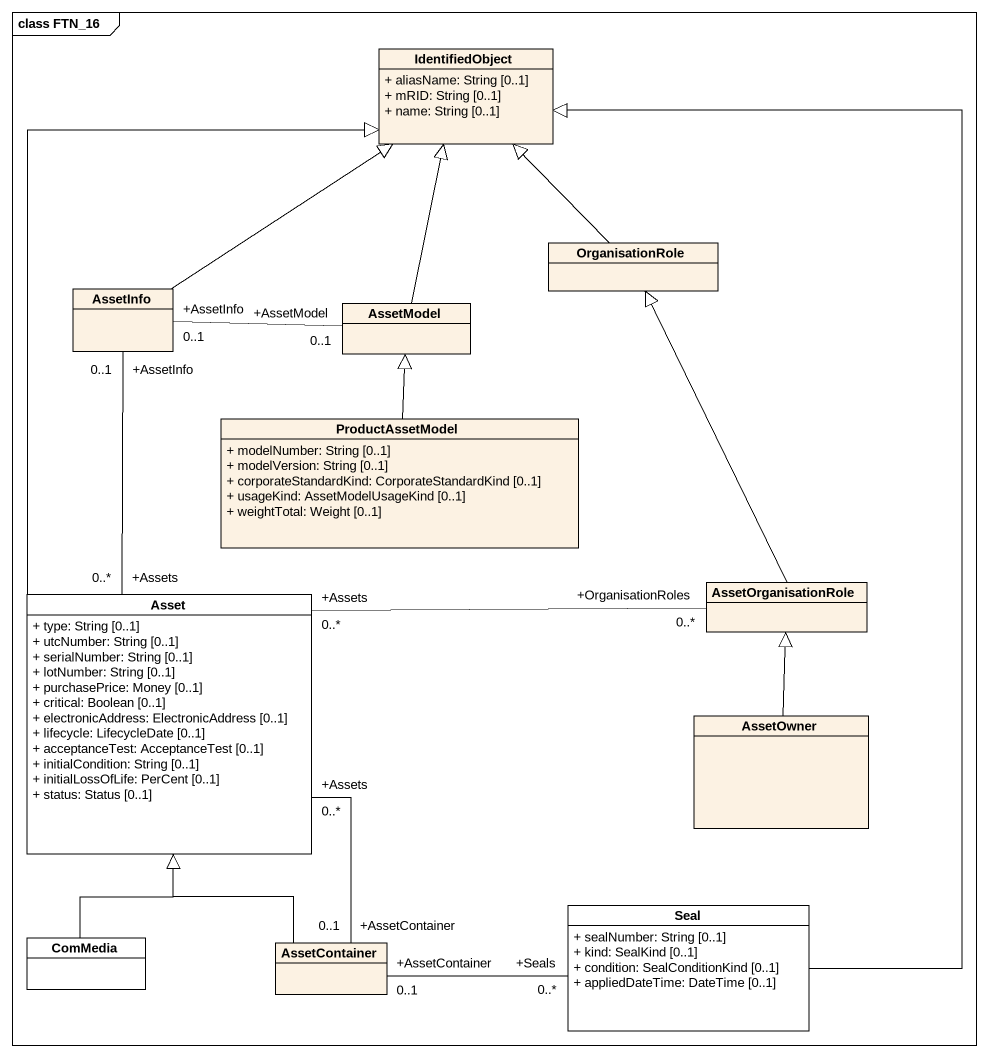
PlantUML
@startuml
mainframe class FTN_16
hide circle
hide empty members
skinparam classAttributeIconSize 0
class IdentifiedObject {
  + aliasName: String [0..1]
  + mRID: String [0..1]
  + name: String [0..1]
}
class OrganisationRole
class AssetInfo
class AssetModel
class ProductAssetModel {
  + modelNumber: String [0..1]
  + modelVersion: String [0..1]
  + corporateStandardKind: CorporateStandardKind [0..1]
  + usageKind: AssetModelUsageKind [0..1]
  + weightTotal: Weight [0..1]
}
class AssetOrganisationRole
class Asset #FFFFFF {
  + type: String [0..1]
  + utcNumber: String [0..1]
  + serialNumber: String [0..1]
  + lotNumber: String [0..1]
  + purchasePrice: Money [0..1]
  + critical: Boolean [0..1]
  + electronicAddress: ElectronicAddress [0..1]
  + lifecycle: LifecycleDate [0..1]
  + acceptanceTest: AcceptanceTest [0..1]
  + initialCondition: String [0..1]
  + initialLossOfLife: PerCent [0..1]
  + status: Status [0..1]
}
class AssetOwner
class Seal #FFFFFF {
  + sealNumber: String [0..1]
  + kind: SealKind [0..1]
  + condition: SealConditionKind [0..1]
  + appliedDateTime: DateTime [0..1]
}
class ComMedia #FFFFFF
class AssetContainer
OrganisationRole -up-|> IdentifiedObject
AssetInfo -up-|> IdentifiedObject
AssetModel -up-|> IdentifiedObject
AssetModel "+AssetModel\n0..1" -left- "+AssetInfo\n0..1" AssetInfo
ProductAssetModel -up-|> AssetModel
AssetOrganisationRole -up-|> OrganisationRole
Asset -up-|> IdentifiedObject
Asset "+Assets\n0..*" -up- "+AssetInfo\n0..1" AssetInfo
Asset "+Assets\n0..*" -right- "+OrganisationRoles\n0..*" AssetOrganisationRole
Asset "+Assets\n0..*" -- "+AssetContainer\n0..1" AssetContainer
AssetOwner -up-|> AssetOrganisationRole
Seal -up-|> IdentifiedObject
ComMedia -up-|> Asset
AssetContainer -up-|> Asset
AssetContainer "+AssetContainer\n0..1" -right- "+Seals\n0..*" Seal
@enduml
